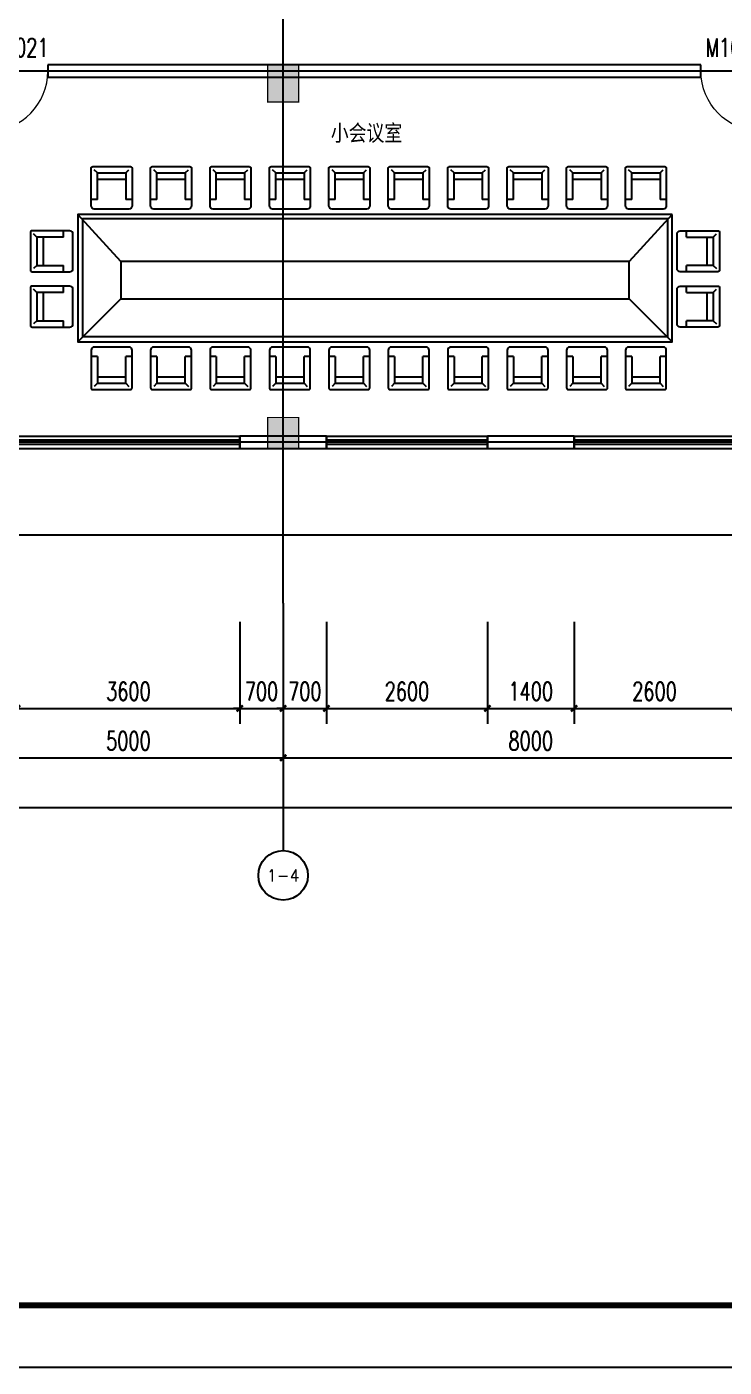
# Model space of a CAD drawing. Extents: x -6243262 to 3079315, y -2914302 to 172723.
# Drawn here: x -2484791 to -2473525, y -733350 to -711687 of the extents above; entities that cross this region are included whole.
import ezdxf
from ezdxf.enums import TextEntityAlignment as Align

# ---------------------------------------------------------------- set-up
doc = ezdxf.new("R2010")
doc.units = 0
doc.header["$LTSCALE"] = 1000
for name, color, linetype in [('0-柱网', 2, 'Continuous'), ('AXIS', 3, 'Continuous'), ('AXIS_TEXT', 7, 'Continuous'), ('DOTE', 24, 'Continuous'), ('fur', 253, 'Continuous'), ('PUB_DIM', 3, 'Continuous'), ('PUB_TEXT', 7, 'Continuous'), ('PUB_TITLE', 4, 'Continuous'), ('WALL', 9, 'Continuous'), ('WINDOW', 4, 'Continuous'), ('WINDOW_TEXT', 7, 'Continuous')]:
    doc.layers.add(name, color=color, linetype=linetype)
doc.styles.add('-宋体', font='', dxfattribs={"width": 0.8})
doc.styles.add('_TCH_AXIS', font='COMPLEX', dxfattribs={"bigfont": 'GBCBIG'})
doc.styles.add('_TCH_DIM_T3', font='SIMPLEX', dxfattribs={"width": 0.705882, "bigfont": 'GBCBIG'})
doc.styles.add('_TCH_WINDOW', font='SIMPLEX', dxfattribs={"height": 3.5, "bigfont": 'GBCBIG'})
doc.styles.add('COMPLEX', font='COMPLEX')
doc.styles.get('-宋体').set_extended_font_data('SimSun')
doc.dimstyles.new('_TCH_ARCH&&100', dxfattribs={"dimtxt": 297.5, "dimasz": 100, "dimexe": 250, "dimexo": 300, "dimgap": 126.25, "dimtad": 1, "dimdec": 0, "dimzin": 0, "dimdsep": 46, "dimtxsty": '_TCH_DIM_T3', "dimblk": 'ARCHTICK', "dimcen": 0.09, "dimclrt": 7, "dimazin": 2, "dimtfac": 1, "dimtdec": 0, "dimtix": 1, "dimtmove": 2, "dimatfit": 3, "dimfxl": 0, "dimtolj": 1, "dimtzin": 0, "dimarcsym": 0})

# ---------------------------------------------------------------- blocks, each defined once
blk = doc.blocks.new('1#柱网')
at = {"layer": '0-柱网'}
for points in [[(501855, 85967), (501855, 85367), (502355, 85367), (502355, 85967)], [(501855, 80267), (501855, 79767), (502355, 79767), (502355, 80267)]]:
    blk.add_hatch(color=0, dxfattribs=at).paths.add_polyline_path(points)
at = {"layer": '0-柱网', "color": 0, "const_width": 20}
for points in [[(501855, 85967), (501855, 85367), (502355, 85367), (502355, 85967), (501855, 85967)], [(501855, 80267), (501855, 79767), (502355, 79767), (502355, 80267), (501855, 80267)]]:
    blk.add_lwpolyline(points, dxfattribs=at)
blk = doc.blocks.new('_AXISO')
at = {"color": 0}
blk.add_circle((0, 0), 0.5, dxfattribs=at)
at = {"layer": 'AXIS_TEXT', "color": 0, "style": 'COMPLEX', "width": 1.041667}
blk.add_attdef('A', text='', height=0.56, dxfattribs=at).set_placement((-0.25, -0.28), (0.25, -0.28), align=Align.FIT)
blk = doc.blocks.new('_ArchTick')
at = {"color": 0, "linetype": 'ByBlock', "const_width": 0.4}
blk.add_lwpolyline([(-0.5, -0.5), (0.5, 0.5)], dxfattribs=at)
blk = doc.blocks.new('*D1069')
at = {"layer": 'Defpoints', "color": 0, "transparency": 16777216}
for p in [(-2475950, -721002), (-2473350, -721002), (-2473350, -722702)]:
    blk.add_point(p, dxfattribs=at)
at = {"layer": 'PUB_DIM', "color": 0, "lineweight": -2, "transparency": 16777216}
for p, q in [((-2475950, -721302), (-2475950, -722952)), ((-2473350, -721302), (-2473350, -722952)), ((-2475950, -722702), (-2473350, -722702))]:
    blk.add_line(p, q, dxfattribs=at)
at = {"layer": 'PUB_DIM', "color": 0, "lineweight": -2, "transparency": 16777216, "xscale": 100, "yscale": 100, "zscale": 100, "rotation": 180}
blk.add_blockref('_ArchTick', (-2475950, -722702), dxfattribs=at)
at = {"layer": 'PUB_DIM', "color": 0, "lineweight": -2, "transparency": 16777216, "xscale": 100, "yscale": 100, "zscale": 100}
blk.add_blockref('_ArchTick', (-2473350, -722702), dxfattribs=at)
at = {"layer": 'PUB_DIM', "color": 7, "transparency": 16777216, "insert": (-2474650, -722427), "char_height": 297.5, "attachment_point": 5, "style": '_TCH_DIM_T3'}
blk.add_mtext('\\A1;2600', dxfattribs=at)
blk = doc.blocks.new('*D1070')
at = {"layer": 'Defpoints', "color": 0, "transparency": 16777216}
for p in [(-2477350, -721002), (-2475950, -721002), (-2475950, -722702)]:
    blk.add_point(p, dxfattribs=at)
at = {"layer": 'PUB_DIM', "color": 0, "lineweight": -2, "transparency": 16777216}
for p, q in [((-2477350, -721302), (-2477350, -722952)), ((-2475950, -721302), (-2475950, -722952)), ((-2477350, -722702), (-2475950, -722702))]:
    blk.add_line(p, q, dxfattribs=at)
at = {"layer": 'PUB_DIM', "color": 0, "lineweight": -2, "transparency": 16777216, "xscale": 100, "yscale": 100, "zscale": 100, "rotation": 180}
blk.add_blockref('_ArchTick', (-2477350, -722702), dxfattribs=at)
at = {"layer": 'PUB_DIM', "color": 0, "lineweight": -2, "transparency": 16777216, "xscale": 100, "yscale": 100, "zscale": 100}
blk.add_blockref('_ArchTick', (-2475950, -722702), dxfattribs=at)
at = {"layer": 'PUB_DIM', "color": 7, "transparency": 16777216, "insert": (-2476650, -722427), "char_height": 297.5, "attachment_point": 5, "style": '_TCH_DIM_T3'}
blk.add_mtext('\\A1;1400', dxfattribs=at)
blk = doc.blocks.new('*D1071')
at = {"layer": 'Defpoints', "color": 0, "transparency": 16777216}
for p in [(-2479950, -721002), (-2477350, -721002), (-2477350, -722702)]:
    blk.add_point(p, dxfattribs=at)
at = {"layer": 'PUB_DIM', "color": 0, "lineweight": -2, "transparency": 16777216}
for p, q in [((-2479950, -721302), (-2479950, -722952)), ((-2477350, -721302), (-2477350, -722952)), ((-2479950, -722702), (-2477350, -722702))]:
    blk.add_line(p, q, dxfattribs=at)
at = {"layer": 'PUB_DIM', "color": 0, "lineweight": -2, "transparency": 16777216, "xscale": 100, "yscale": 100, "zscale": 100, "rotation": 180}
blk.add_blockref('_ArchTick', (-2479950, -722702), dxfattribs=at)
at = {"layer": 'PUB_DIM', "color": 0, "lineweight": -2, "transparency": 16777216, "xscale": 100, "yscale": 100, "zscale": 100}
blk.add_blockref('_ArchTick', (-2477350, -722702), dxfattribs=at)
at = {"layer": 'PUB_DIM', "color": 7, "transparency": 16777216, "insert": (-2478650, -722427), "char_height": 297.5, "attachment_point": 5, "style": '_TCH_DIM_T3'}
blk.add_mtext('\\A1;2600', dxfattribs=at)
blk = doc.blocks.new('*D1072')
at = {"layer": 'Defpoints', "color": 0, "transparency": 16777216}
for p in [(-2480650, -721002), (-2479950, -721002), (-2479950, -722702)]:
    blk.add_point(p, dxfattribs=at)
at = {"layer": 'PUB_DIM', "color": 0, "lineweight": -2, "transparency": 16777216}
for p, q in [((-2480650, -721302), (-2480650, -722952)), ((-2479950, -721302), (-2479950, -722952)), ((-2480650, -722702), (-2480750, -722702)), ((-2480650, -722702), (-2479950, -722702)), ((-2479950, -722702), (-2479850, -722702))]:
    blk.add_line(p, q, dxfattribs=at)
at = {"layer": 'PUB_DIM', "color": 0, "lineweight": -2, "transparency": 16777216, "xscale": 100, "yscale": 100, "zscale": 100}
blk.add_blockref('_ArchTick', (-2480650, -722702), dxfattribs=at)
at = {"layer": 'PUB_DIM', "color": 0, "lineweight": -2, "transparency": 16777216, "xscale": 100, "yscale": 100, "zscale": 100, "rotation": 180}
blk.add_blockref('_ArchTick', (-2479950, -722702), dxfattribs=at)
at = {"layer": 'PUB_DIM', "color": 7, "transparency": 16777216, "insert": (-2480300, -722427), "char_height": 297.5, "attachment_point": 5, "style": '_TCH_DIM_T3'}
blk.add_mtext('\\A1;700', dxfattribs=at)
blk = doc.blocks.new('*D1073')
at = {"layer": 'Defpoints', "color": 0, "transparency": 16777216}
for p in [(-2481350, -721002), (-2480650, -721002), (-2480650, -722702)]:
    blk.add_point(p, dxfattribs=at)
at = {"layer": 'PUB_DIM', "color": 0, "lineweight": -2, "transparency": 16777216}
for p, q in [((-2481350, -721302), (-2481350, -722952)), ((-2480650, -721302), (-2480650, -722952)), ((-2481350, -722702), (-2481450, -722702)), ((-2481350, -722702), (-2480650, -722702)), ((-2480650, -722702), (-2480550, -722702))]:
    blk.add_line(p, q, dxfattribs=at)
at = {"layer": 'PUB_DIM', "color": 0, "lineweight": -2, "transparency": 16777216, "xscale": 100, "yscale": 100, "zscale": 100}
blk.add_blockref('_ArchTick', (-2481350, -722702), dxfattribs=at)
at = {"layer": 'PUB_DIM', "color": 0, "lineweight": -2, "transparency": 16777216, "xscale": 100, "yscale": 100, "zscale": 100, "rotation": 180}
blk.add_blockref('_ArchTick', (-2480650, -722702), dxfattribs=at)
at = {"layer": 'PUB_DIM', "color": 7, "transparency": 16777216, "insert": (-2481000, -722427), "char_height": 297.5, "attachment_point": 5, "style": '_TCH_DIM_T3'}
blk.add_mtext('\\A1;700', dxfattribs=at)
blk = doc.blocks.new('*D1074')
at = {"layer": 'Defpoints', "color": 0, "transparency": 16777216}
for p in [(-2484950, -721002), (-2481350, -721002), (-2481350, -722702)]:
    blk.add_point(p, dxfattribs=at)
at = {"layer": 'PUB_DIM', "color": 0, "lineweight": -2, "transparency": 16777216}
for p, q in [((-2484950, -721302), (-2484950, -722952)), ((-2481350, -721302), (-2481350, -722952)), ((-2484950, -722702), (-2481350, -722702))]:
    blk.add_line(p, q, dxfattribs=at)
at = {"layer": 'PUB_DIM', "color": 0, "lineweight": -2, "transparency": 16777216, "xscale": 100, "yscale": 100, "zscale": 100, "rotation": 180}
blk.add_blockref('_ArchTick', (-2484950, -722702), dxfattribs=at)
at = {"layer": 'PUB_DIM', "color": 0, "lineweight": -2, "transparency": 16777216, "xscale": 100, "yscale": 100, "zscale": 100}
blk.add_blockref('_ArchTick', (-2481350, -722702), dxfattribs=at)
at = {"layer": 'PUB_DIM', "color": 7, "transparency": 16777216, "insert": (-2483150, -722427), "char_height": 297.5, "attachment_point": 5, "style": '_TCH_DIM_T3'}
blk.add_mtext('\\A1;3600', dxfattribs=at)
blk = doc.blocks.new('*D1377')
at = {"layer": 'AXIS', "color": 0, "lineweight": -2, "transparency": 16777216}
for p, q in [((-2480650, -721302), (-2480650, -723752)), ((-2472650, -721302), (-2472650, -723752)), ((-2480650, -723502), (-2472650, -723502))]:
    blk.add_line(p, q, dxfattribs=at)
at = {"layer": 'Defpoints', "color": 0, "transparency": 16777216}
for p in [(-2480650, -721002), (-2472650, -721002), (-2472650, -723502)]:
    blk.add_point(p, dxfattribs=at)
at = {"layer": 'AXIS', "color": 0, "lineweight": -2, "transparency": 16777216, "xscale": 100, "yscale": 100, "zscale": 100, "rotation": 180}
blk.add_blockref('_ArchTick', (-2480650, -723502), dxfattribs=at)
at = {"layer": 'AXIS', "color": 0, "lineweight": -2, "transparency": 16777216, "xscale": 100, "yscale": 100, "zscale": 100}
blk.add_blockref('_ArchTick', (-2472650, -723502), dxfattribs=at)
at = {"layer": 'AXIS', "color": 7, "transparency": 16777216, "insert": (-2476650, -723227), "char_height": 297.5, "attachment_point": 5, "style": '_TCH_DIM_T3'}
blk.add_mtext('\\A1;8000', dxfattribs=at)
blk = doc.blocks.new('*D1378')
at = {"layer": 'AXIS', "color": 0, "lineweight": -2, "transparency": 16777216}
for p, q in [((-2485650, -721302), (-2485650, -723752)), ((-2480650, -721302), (-2480650, -723752)), ((-2485650, -723502), (-2480650, -723502))]:
    blk.add_line(p, q, dxfattribs=at)
at = {"layer": 'Defpoints', "color": 0, "transparency": 16777216}
for p in [(-2485650, -721002), (-2480650, -721002), (-2480650, -723502)]:
    blk.add_point(p, dxfattribs=at)
at = {"layer": 'AXIS', "color": 0, "lineweight": -2, "transparency": 16777216, "xscale": 100, "yscale": 100, "zscale": 100, "rotation": 180}
blk.add_blockref('_ArchTick', (-2485650, -723502), dxfattribs=at)
at = {"layer": 'AXIS', "color": 0, "lineweight": -2, "transparency": 16777216, "xscale": 100, "yscale": 100, "zscale": 100}
blk.add_blockref('_ArchTick', (-2480650, -723502), dxfattribs=at)
at = {"layer": 'AXIS', "color": 7, "transparency": 16777216, "insert": (-2483150, -723227), "char_height": 297.5, "attachment_point": 5, "style": '_TCH_DIM_T3'}
blk.add_mtext('\\A1;5000', dxfattribs=at)
blk = doc.blocks.new('*D1380')
at = {"layer": 'AXIS', "color": 0, "lineweight": -2, "transparency": 16777216}
for p, q in [((-2488650, -721302), (-2488650, -724552)), ((-2448650, -721302), (-2448650, -724552)), ((-2488650, -724302), (-2448650, -724302))]:
    blk.add_line(p, q, dxfattribs=at)
at = {"layer": 'Defpoints', "color": 0, "transparency": 16777216}
for p in [(-2488650, -721002), (-2448650, -721002), (-2448650, -724302)]:
    blk.add_point(p, dxfattribs=at)
at = {"layer": 'AXIS', "color": 0, "lineweight": -2, "transparency": 16777216, "xscale": 100, "yscale": 100, "zscale": 100, "rotation": 180}
blk.add_blockref('_ArchTick', (-2488650, -724302), dxfattribs=at)
at = {"layer": 'AXIS', "color": 0, "lineweight": -2, "transparency": 16777216, "xscale": 100, "yscale": 100, "zscale": 100}
blk.add_blockref('_ArchTick', (-2448650, -724302), dxfattribs=at)
at = {"layer": 'AXIS', "color": 7, "transparency": 16777216, "insert": (-2468650, -724027), "char_height": 297.5, "attachment_point": 5, "style": '_TCH_DIM_T3'}
blk.add_mtext('\\A1;40000', dxfattribs=at)
blk = doc.blocks.new('$WINLIB2D$00000001')
at = {"color": 0}
for points in [[(-0.5, 0.5), (-0.5, -0.5)], [(-0.5, 0.5), (0.5, 0.5)], [(0.5, -0.5), (0.5, 0.5)], [(0.5, 0.1667), (-0.5, 0.1667)], [(0.5, -0.1667), (-0.5, -0.1667)], [(-0.5, -0.5), (0.5, -0.5)]]:
    blk.add_lwpolyline(points, dxfattribs=at)
blk = doc.blocks.new('$DorLib2D$00000001')
at = {"color": 0}
for p, q in [((0.45, 0.975), (0.5, 0.975)), ((0.45, 0), (0.45, 0.975)), ((0.5, 0), (0.5, 0.975)), ((0.5, 0), (0.45, 0))]:
    blk.add_line(p, q, dxfattribs=at)
at = {"color": 0, "lineweight": 13}
blk.add_arc((0.475, 0), 0.975, 91.4693, 180, dxfattribs=at)

msp = doc.modelspace()

# ---------------------------------------------------------------- linework, layer by layer
at = {"layer": 'AXIS'}
msp.add_line((-2480650.4, -721001.6), (-2480650.4, -725001.6), dxfattribs=at)
at = {"layer": 'DOTE'}
for p, q in [((-2480650.4, -721001.6), (-2480650.4, -700301.6)), ((-2447550.4, -712401.6), (-2489750.4, -712401.6)), ((-2447550.4, -718401.6), (-2489750.4, -718401.6)), ((-2447550.4, -719901.6), (-2489750.4, -719901.6))]:
    msp.add_line(p, q, dxfattribs=at)
at = {"layer": 'fur'}
for p, q in [((-2483649.7, -714048.5), (-2483700.5, -713997.7)), ((-2483192.5, -714048.5), (-2483141.7, -713997.7)), ((-2482689.7, -714048.5), (-2482740.5, -713997.7)), ((-2482232.5, -714048.5), (-2482181.7, -713997.7)), ((-2481729.7, -714048.5), (-2481780.5, -713997.7)), ((-2481272.5, -714048.5), (-2481221.7, -713997.7)), ((-2480769.7, -714048.5), (-2480820.5, -713997.7)), ((-2480312.5, -714048.5), (-2480261.7, -713997.7)), ((-2479809.7, -714048.5), (-2479860.5, -713997.7)), ((-2479352.5, -714048.5), (-2479301.7, -713997.7)), ((-2478849.7, -714048.5), (-2478900.5, -713997.7)), ((-2478392.5, -714048.5), (-2478341.7, -713997.7)), ((-2477889.7, -714048.5), (-2477940.5, -713997.7)), ((-2477432.5, -714048.5), (-2477381.7, -713997.7)), ((-2476929.7, -714048.5), (-2476980.5, -713997.7)), ((-2476472.5, -714048.5), (-2476421.7, -713997.7)), ((-2475969.7, -714048.5), (-2476020.5, -713997.7)), ((-2475512.5, -714048.5), (-2475461.7, -713997.7)), ((-2475018.7, -714048.5), (-2475069.5, -713997.7)), ((-2474561.5, -714048.5), (-2474510.7, -713997.7)), ((-2483649.7, -714480.3), (-2483649.7, -714048.5)), ((-2483649.7, -714048.5), (-2483192.5, -714048.5)), ((-2483649.7, -714150.1), (-2483192.5, -714150.1)), ((-2483192.5, -714048.5), (-2483192.5, -714480.3)), ((-2482689.7, -714480.3), (-2482689.7, -714048.5)), ((-2482689.7, -714048.5), (-2482232.5, -714048.5)), ((-2482689.7, -714150.1), (-2482232.5, -714150.1)), ((-2482232.5, -714048.5), (-2482232.5, -714480.3)), ((-2481729.7, -714480.3), (-2481729.7, -714048.5)), ((-2481729.7, -714048.5), (-2481272.5, -714048.5)), ((-2481729.7, -714150.1), (-2481272.5, -714150.1)), ((-2481272.5, -714048.5), (-2481272.5, -714480.3)), ((-2480769.7, -714480.3), (-2480769.7, -714048.5)), ((-2480769.7, -714048.5), (-2480312.5, -714048.5)), ((-2480769.7, -714150.1), (-2480312.5, -714150.1)), ((-2480312.5, -714048.5), (-2480312.5, -714480.3)), ((-2479809.7, -714480.3), (-2479809.7, -714048.5)), ((-2479809.7, -714048.5), (-2479352.5, -714048.5)), ((-2479809.7, -714150.1), (-2479352.5, -714150.1)), ((-2479352.5, -714048.5), (-2479352.5, -714480.3)), ((-2478849.7, -714480.3), (-2478849.7, -714048.5)), ((-2478849.7, -714048.5), (-2478392.5, -714048.5)), ((-2478849.7, -714150.1), (-2478392.5, -714150.1)), ((-2478392.5, -714048.5), (-2478392.5, -714480.3)), ((-2477889.7, -714480.3), (-2477889.7, -714048.5)), ((-2477889.7, -714048.5), (-2477432.5, -714048.5)), ((-2477889.7, -714150.1), (-2477432.5, -714150.1)), ((-2477432.5, -714048.5), (-2477432.5, -714480.3)), ((-2476929.7, -714480.3), (-2476929.7, -714048.5)), ((-2476929.7, -714048.5), (-2476472.5, -714048.5)), ((-2476929.7, -714150.1), (-2476472.5, -714150.1)), ((-2476472.5, -714048.5), (-2476472.5, -714480.3)), ((-2475969.7, -714480.3), (-2475969.7, -714048.5)), ((-2475969.7, -714048.5), (-2475512.5, -714048.5)), ((-2475969.7, -714150.1), (-2475512.5, -714150.1)), ((-2475512.5, -714048.5), (-2475512.5, -714480.3)), ((-2475018.7, -714480.3), (-2475018.7, -714048.5)), ((-2475018.7, -714048.5), (-2474561.5, -714048.5)), ((-2475018.7, -714150.1), (-2474561.5, -714150.1)), ((-2474561.5, -714048.5), (-2474561.5, -714480.3)), ((-2483649.7, -714480.3), (-2483751.3, -714480.3)), ((-2483090.9, -714480.3), (-2483192.5, -714480.3)), ((-2482689.7, -714480.3), (-2482791.3, -714480.3)), ((-2482130.9, -714480.3), (-2482232.5, -714480.3)), ((-2481729.7, -714480.3), (-2481831.3, -714480.3)), ((-2481170.9, -714480.3), (-2481272.5, -714480.3)), ((-2480769.7, -714480.3), (-2480871.3, -714480.3)), ((-2480210.9, -714480.3), (-2480312.5, -714480.3)), ((-2479809.7, -714480.3), (-2479911.3, -714480.3)), ((-2479250.9, -714480.3), (-2479352.5, -714480.3)), ((-2478849.7, -714480.3), (-2478951.3, -714480.3)), ((-2478290.9, -714480.3), (-2478392.5, -714480.3)), ((-2477889.7, -714480.3), (-2477991.3, -714480.3)), ((-2477330.9, -714480.3), (-2477432.5, -714480.3)), ((-2476929.7, -714480.3), (-2477031.3, -714480.3)), ((-2476370.9, -714480.3), (-2476472.5, -714480.3)), ((-2475969.7, -714480.3), (-2476071.3, -714480.3)), ((-2475410.9, -714480.3), (-2475512.5, -714480.3)), ((-2475018.7, -714480.3), (-2475120.3, -714480.3)), ((-2474459.9, -714480.3), (-2474561.5, -714480.3)), ((-2483272.1, -715478.1), (-2483965.1, -714719.2)), ((-2474438, -714791.2), (-2483893.1, -714791.2)), ((-2483893.1, -714791.2), (-2483893.1, -716704.5)), ((-2474366, -714718.5), (-2475059, -715477.4)), ((-2474438, -716703.7), (-2474438, -714790.5)), ((-2484629.9, -715086), (-2484680.7, -715035.2)), ((-2484198.1, -715086), (-2484629.9, -715086)), ((-2484629.9, -715086), (-2484629.9, -715543.2)), ((-2484528.3, -715086), (-2484528.3, -715543.2)), ((-2484198.1, -715086), (-2484198.1, -714984.4)), ((-2474133.7, -715086), (-2474133.7, -714984.4)), ((-2474133.7, -715086), (-2473701.9, -715086)), ((-2473803.5, -715086), (-2473803.5, -715543.2)), ((-2473701.9, -715086), (-2473651.1, -715035.2)), ((-2473701.9, -715086), (-2473701.9, -715543.2)), ((-2484629.9, -715543.2), (-2484680.7, -715594)), ((-2484629.9, -715543.2), (-2484198.1, -715543.2)), ((-2484198.1, -715644.8), (-2484198.1, -715543.2)), ((-2475059, -715478.1), (-2483272.1, -715478.1)), ((-2483272.1, -715478.1), (-2483272.1, -716083.5)), ((-2475059, -716083.5), (-2475059, -715477.4)), ((-2474133.7, -715644.8), (-2474133.7, -715543.2)), ((-2473701.9, -715543.2), (-2474133.7, -715543.2)), ((-2473701.9, -715543.2), (-2473651.1, -715594)), ((-2484629.9, -715979.9), (-2484680.7, -715929.1)), ((-2484198.1, -715979.9), (-2484629.9, -715979.9)), ((-2484629.9, -715979.9), (-2484629.9, -716437.1)), ((-2484528.3, -715979.9), (-2484528.3, -716437.1)), ((-2484198.1, -715979.9), (-2484198.1, -715878.3)), ((-2474133.7, -715979.9), (-2474133.7, -715878.3)), ((-2474133.7, -715979.9), (-2473701.9, -715979.9)), ((-2473803.5, -715979.9), (-2473803.5, -716437.1)), ((-2473701.9, -715979.9), (-2473651.1, -715929.1)), ((-2473701.9, -715979.9), (-2473701.9, -716437.1)), ((-2483272.1, -716083.5), (-2483965.1, -716776.5)), ((-2483272.1, -716083.5), (-2475059, -716083.5)), ((-2475059, -716082.7), (-2474366, -716775.7)), ((-2484629.9, -716437.1), (-2484680.7, -716487.9)), ((-2484629.9, -716437.1), (-2484198.1, -716437.1)), ((-2484198.1, -716538.7), (-2484198.1, -716437.1)), ((-2474133.7, -716538.7), (-2474133.7, -716437.1)), ((-2473701.9, -716437.1), (-2474133.7, -716437.1)), ((-2473701.9, -716437.1), (-2473651.1, -716487.9)), ((-2474438, -716697.6), (-2483893.1, -716697.6)), ((-2483649.7, -717015.4), (-2483751.3, -717015.4)), ((-2483649.7, -717015.4), (-2483649.7, -717447.2)), ((-2483192.5, -717447.2), (-2483192.5, -717015.4)), ((-2483090.9, -717015.4), (-2483192.5, -717015.4)), ((-2482689.7, -717015.4), (-2482791.3, -717015.4)), ((-2482689.7, -717015.4), (-2482689.7, -717447.2)), ((-2482232.5, -717447.2), (-2482232.5, -717015.4)), ((-2482130.9, -717015.4), (-2482232.5, -717015.4)), ((-2481729.7, -717015.4), (-2481831.3, -717015.4)), ((-2481729.7, -717015.4), (-2481729.7, -717447.2)), ((-2481272.5, -717447.2), (-2481272.5, -717015.4)), ((-2481170.9, -717015.4), (-2481272.5, -717015.4)), ((-2480769.7, -717015.4), (-2480871.3, -717015.4)), ((-2480769.7, -717015.4), (-2480769.7, -717447.2)), ((-2480312.5, -717447.2), (-2480312.5, -717015.4)), ((-2480210.9, -717015.4), (-2480312.5, -717015.4)), ((-2479809.7, -717015.4), (-2479911.3, -717015.4)), ((-2479809.7, -717015.4), (-2479809.7, -717447.2)), ((-2479352.5, -717447.2), (-2479352.5, -717015.4)), ((-2479250.9, -717015.4), (-2479352.5, -717015.4)), ((-2478849.7, -717015.4), (-2478951.3, -717015.4)), ((-2478849.7, -717015.4), (-2478849.7, -717447.2)), ((-2478392.5, -717447.2), (-2478392.5, -717015.4)), ((-2478290.9, -717015.4), (-2478392.5, -717015.4)), ((-2477889.7, -717015.4), (-2477991.3, -717015.4)), ((-2477889.7, -717015.4), (-2477889.7, -717447.2)), ((-2477432.5, -717447.2), (-2477432.5, -717015.4)), ((-2477330.9, -717015.4), (-2477432.5, -717015.4)), ((-2476929.7, -717015.4), (-2477031.3, -717015.4)), ((-2476929.7, -717015.4), (-2476929.7, -717447.2)), ((-2476472.5, -717447.2), (-2476472.5, -717015.4)), ((-2476370.9, -717015.4), (-2476472.5, -717015.4)), ((-2475969.7, -717015.4), (-2476071.3, -717015.4)), ((-2475969.7, -717015.4), (-2475969.7, -717447.2)), ((-2475512.5, -717447.2), (-2475512.5, -717015.4)), ((-2475410.9, -717015.4), (-2475512.5, -717015.4)), ((-2475018.7, -717015.4), (-2475120.3, -717015.4)), ((-2475018.7, -717015.4), (-2475018.7, -717447.2)), ((-2474561.5, -717447.2), (-2474561.5, -717015.4)), ((-2474459.9, -717015.4), (-2474561.5, -717015.4)), ((-2483649.7, -717447.2), (-2483700.5, -717498)), ((-2483649.7, -717345.6), (-2483192.5, -717345.6)), ((-2483649.7, -717447.2), (-2483192.5, -717447.2)), ((-2483192.5, -717447.2), (-2483141.7, -717498)), ((-2482689.7, -717447.2), (-2482740.5, -717498)), ((-2482689.7, -717345.6), (-2482232.5, -717345.6)), ((-2482689.7, -717447.2), (-2482232.5, -717447.2)), ((-2482232.5, -717447.2), (-2482181.7, -717498)), ((-2481729.7, -717447.2), (-2481780.5, -717498)), ((-2481729.7, -717345.6), (-2481272.5, -717345.6)), ((-2481729.7, -717447.2), (-2481272.5, -717447.2)), ((-2481272.5, -717447.2), (-2481221.7, -717498)), ((-2480769.7, -717447.2), (-2480820.5, -717498)), ((-2480769.7, -717345.6), (-2480312.5, -717345.6)), ((-2480769.7, -717447.2), (-2480312.5, -717447.2)), ((-2480312.5, -717447.2), (-2480261.7, -717498)), ((-2479809.7, -717447.2), (-2479860.5, -717498)), ((-2479809.7, -717345.6), (-2479352.5, -717345.6)), ((-2479809.7, -717447.2), (-2479352.5, -717447.2)), ((-2479352.5, -717447.2), (-2479301.7, -717498)), ((-2478849.7, -717447.2), (-2478900.5, -717498)), ((-2478849.7, -717345.6), (-2478392.5, -717345.6)), ((-2478849.7, -717447.2), (-2478392.5, -717447.2)), ((-2478392.5, -717447.2), (-2478341.7, -717498)), ((-2477889.7, -717447.2), (-2477940.5, -717498)), ((-2477889.7, -717345.6), (-2477432.5, -717345.6)), ((-2477889.7, -717447.2), (-2477432.5, -717447.2)), ((-2477432.5, -717447.2), (-2477381.7, -717498)), ((-2476929.7, -717447.2), (-2476980.5, -717498)), ((-2476929.7, -717345.6), (-2476472.5, -717345.6)), ((-2476929.7, -717447.2), (-2476472.5, -717447.2)), ((-2476472.5, -717447.2), (-2476421.7, -717498)), ((-2475969.7, -717447.2), (-2476020.5, -717498)), ((-2475969.7, -717345.6), (-2475512.5, -717345.6)), ((-2475969.7, -717447.2), (-2475512.5, -717447.2)), ((-2475512.5, -717447.2), (-2475461.7, -717498)), ((-2475018.7, -717447.2), (-2475069.5, -717498)), ((-2475018.7, -717345.6), (-2474561.5, -717345.6)), ((-2475018.7, -717447.2), (-2474561.5, -717447.2)), ((-2474561.5, -717447.2), (-2474510.7, -717498))]:
    msp.add_line(p, q, dxfattribs=at)
for points in [[(-2483751.3, -714581.9), (-2483751.3, -713972.3, -0.4142136), (-2483725.9, -713946.9), (-2483116.3, -713946.9, -0.4142136), (-2483090.9, -713972.3), (-2483090.9, -714581.9, -0.4142136), (-2483141.7, -714632.7), (-2483700.5, -714632.7, -0.4142136)], [(-2482791.3, -714581.9), (-2482791.3, -713972.3, -0.4142136), (-2482765.9, -713946.9), (-2482156.3, -713946.9, -0.4142136), (-2482130.9, -713972.3), (-2482130.9, -714581.9, -0.4142136), (-2482181.7, -714632.7), (-2482740.5, -714632.7, -0.4142136)], [(-2481831.3, -714581.9), (-2481831.3, -713972.3, -0.4142136), (-2481805.9, -713946.9), (-2481196.3, -713946.9, -0.4142136), (-2481170.9, -713972.3), (-2481170.9, -714581.9, -0.4142136), (-2481221.7, -714632.7), (-2481780.5, -714632.7, -0.4142136)], [(-2480871.3, -714581.9), (-2480871.3, -713972.3, -0.4142136), (-2480845.9, -713946.9), (-2480236.3, -713946.9, -0.4142136), (-2480210.9, -713972.3), (-2480210.9, -714581.9, -0.4142136), (-2480261.7, -714632.7), (-2480820.5, -714632.7, -0.4142136)], [(-2479911.3, -714581.9), (-2479911.3, -713972.3, -0.4142136), (-2479885.9, -713946.9), (-2479276.3, -713946.9, -0.4142136), (-2479250.9, -713972.3), (-2479250.9, -714581.9, -0.4142136), (-2479301.7, -714632.7), (-2479860.5, -714632.7, -0.4142136)], [(-2478951.3, -714581.9), (-2478951.3, -713972.3, -0.4142136), (-2478925.9, -713946.9), (-2478316.3, -713946.9, -0.4142136), (-2478290.9, -713972.3), (-2478290.9, -714581.9, -0.4142136), (-2478341.7, -714632.7), (-2478900.5, -714632.7, -0.4142136)], [(-2477991.3, -714581.9), (-2477991.3, -713972.3, -0.4142136), (-2477965.9, -713946.9), (-2477356.3, -713946.9, -0.4142136), (-2477330.9, -713972.3), (-2477330.9, -714581.9, -0.4142136), (-2477381.7, -714632.7), (-2477940.5, -714632.7, -0.4142136)], [(-2477031.3, -714581.9), (-2477031.3, -713972.3, -0.4142136), (-2477005.9, -713946.9), (-2476396.3, -713946.9, -0.4142136), (-2476370.9, -713972.3), (-2476370.9, -714581.9, -0.4142136), (-2476421.7, -714632.7), (-2476980.5, -714632.7, -0.4142136)], [(-2476071.3, -714581.9), (-2476071.3, -713972.3, -0.4142136), (-2476045.9, -713946.9), (-2475436.3, -713946.9, -0.4142136), (-2475410.9, -713972.3), (-2475410.9, -714581.9, -0.4142136), (-2475461.7, -714632.7), (-2476020.5, -714632.7, -0.4142136)], [(-2475120.3, -714581.9), (-2475120.3, -713972.3, -0.4142136), (-2475094.9, -713946.9), (-2474485.3, -713946.9, -0.4142136), (-2474459.9, -713972.3), (-2474459.9, -714581.9, -0.4142136), (-2474510.7, -714632.7), (-2475069.5, -714632.7, -0.4142136)], [(-2484045.7, -715035.2, 0.4142136), (-2484096.5, -714984.4), (-2484706.1, -714984.4, 0.4142136), (-2484731.5, -715009.8), (-2484731.5, -715619.4, 0.4142136), (-2484706.1, -715644.8), (-2484096.5, -715644.8, 0.4142136), (-2484045.7, -715594)], [(-2474286.1, -715035.2, -0.4142136), (-2474235.3, -714984.4), (-2473625.7, -714984.4, -0.4142136), (-2473600.3, -715009.8), (-2473600.3, -715619.4, -0.4142136), (-2473625.7, -715644.8), (-2474235.3, -715644.8, -0.4142136), (-2474286.1, -715594)], [(-2484045.7, -715929.1, 0.4142136), (-2484096.5, -715878.3), (-2484706.1, -715878.3, 0.4142136), (-2484731.5, -715903.7), (-2484731.5, -716513.3, 0.4142136), (-2484706.1, -716538.7), (-2484096.5, -716538.7, 0.4142136), (-2484045.7, -716487.9)], [(-2474286.1, -715929.1, -0.4142136), (-2474235.3, -715878.3), (-2473625.7, -715878.3, -0.4142136), (-2473600.3, -715903.7), (-2473600.3, -716513.3, -0.4142136), (-2473625.7, -716538.7), (-2474235.3, -716538.7, -0.4142136), (-2474286.1, -716487.9)], [(-2483751.3, -716913.8), (-2483751.3, -717523.4, 0.4142136), (-2483725.9, -717548.8), (-2483116.3, -717548.8, 0.4142136), (-2483090.9, -717523.4), (-2483090.9, -716913.8, 0.4142136), (-2483141.7, -716863), (-2483700.5, -716863, 0.4142136)], [(-2482791.3, -716913.8), (-2482791.3, -717523.4, 0.4142136), (-2482765.9, -717548.8), (-2482156.3, -717548.8, 0.4142136), (-2482130.9, -717523.4), (-2482130.9, -716913.8, 0.4142136), (-2482181.7, -716863), (-2482740.5, -716863, 0.4142136)], [(-2481831.3, -716913.8), (-2481831.3, -717523.4, 0.4142136), (-2481805.9, -717548.8), (-2481196.3, -717548.8, 0.4142136), (-2481170.9, -717523.4), (-2481170.9, -716913.8, 0.4142136), (-2481221.7, -716863), (-2481780.5, -716863, 0.4142136)], [(-2480871.3, -716913.8), (-2480871.3, -717523.4, 0.4142136), (-2480845.9, -717548.8), (-2480236.3, -717548.8, 0.4142136), (-2480210.9, -717523.4), (-2480210.9, -716913.8, 0.4142136), (-2480261.7, -716863), (-2480820.5, -716863, 0.4142136)], [(-2479911.3, -716913.8), (-2479911.3, -717523.4, 0.4142136), (-2479885.9, -717548.8), (-2479276.3, -717548.8, 0.4142136), (-2479250.9, -717523.4), (-2479250.9, -716913.8, 0.4142136), (-2479301.7, -716863), (-2479860.5, -716863, 0.4142136)], [(-2478951.3, -716913.8), (-2478951.3, -717523.4, 0.4142136), (-2478925.9, -717548.8), (-2478316.3, -717548.8, 0.4142136), (-2478290.9, -717523.4), (-2478290.9, -716913.8, 0.4142136), (-2478341.7, -716863), (-2478900.5, -716863, 0.4142136)], [(-2477991.3, -716913.8), (-2477991.3, -717523.4, 0.4142136), (-2477965.9, -717548.8), (-2477356.3, -717548.8, 0.4142136), (-2477330.9, -717523.4), (-2477330.9, -716913.8, 0.4142136), (-2477381.7, -716863), (-2477940.5, -716863, 0.4142136)], [(-2477031.3, -716913.8), (-2477031.3, -717523.4, 0.4142136), (-2477005.9, -717548.8), (-2476396.3, -717548.8, 0.4142136), (-2476370.9, -717523.4), (-2476370.9, -716913.8, 0.4142136), (-2476421.7, -716863), (-2476980.5, -716863, 0.4142136)], [(-2476071.3, -716913.8), (-2476071.3, -717523.4, 0.4142136), (-2476045.9, -717548.8), (-2475436.3, -717548.8, 0.4142136), (-2475410.9, -717523.4), (-2475410.9, -716913.8, 0.4142136), (-2475461.7, -716863), (-2476020.5, -716863, 0.4142136)], [(-2475120.3, -716913.8), (-2475120.3, -717523.4, 0.4142136), (-2475094.9, -717548.8), (-2474485.3, -717548.8, 0.4142136), (-2474459.9, -717523.4), (-2474459.9, -716913.8, 0.4142136), (-2474510.7, -716863), (-2475069.5, -716863, 0.4142136)]]:
    msp.add_lwpolyline(points, format="xyb", close=True, dxfattribs=at)
msp.add_lwpolyline([(-2474366.7, -714719.2), (-2483965.1, -714719.2), (-2483965.1, -716776.5), (-2474366, -716776.5), (-2474366, -714718.5)], dxfattribs=at)
at = {"layer": 'PUB_TITLE'}
msp.add_lwpolyline([(-2496182.9, -733350.5), (-2436782.9, -733350.5), (-2436782.9, -691350.5), (-2496182.9, -691350.5)], close=True, dxfattribs=at)
at = {"layer": 'PUB_TITLE', "const_width": 100}
msp.add_lwpolyline([(-2494682.9, -732350.5), (-2437782.9, -732350.5), (-2437782.9, -692350.5), (-2494682.9, -692350.5)], close=True, dxfattribs=at)
at = {"layer": 'WALL'}
for p, q in [((-2473900.4, -712301.6), (-2484450.4, -712301.6)), ((-2484450.4, -712301.6), (-2484450.4, -712501.6)), ((-2473900.4, -712501.6), (-2473900.4, -712301.6)), ((-2484450.4, -712501.6), (-2473900.4, -712501.6)), ((-2479950.4, -718301.6), (-2481350.4, -718301.6)), ((-2481350.4, -718301.6), (-2481350.4, -718501.6)), ((-2479950.4, -718501.6), (-2479950.4, -718301.6)), ((-2475950.4, -718301.6), (-2477350.4, -718301.6)), ((-2477350.4, -718301.6), (-2477350.4, -718501.6)), ((-2475950.4, -718501.6), (-2475950.4, -718301.6)), ((-2481350.4, -718501.6), (-2479950.4, -718501.6)), ((-2477350.4, -718501.6), (-2475950.4, -718501.6))]:
    msp.add_line(p, q, dxfattribs=at)

# ---------------------------------------------------------------- block references
at = {"layer": '0-柱网'}
msp.add_blockref('1#柱网', (-2982755.4, -798268.8), dxfattribs=at)
at = {"layer": 'AXIS', "color": 8}
ref = msp.add_blockref('_AXISO', (-2480650.4, -725401.6), dxfattribs=dict(at, xscale=800, yscale=800, zscale=800))
ref.add_attrib('A', '1-4', dxfattribs={"layer": 'AXIS_TEXT', "height": 193.6, "style": '_TCH_AXIS'}).set_placement((-2480913.1, -725498.4), (-2480387.6, -725498.4), align=Align.FIT)
at = {"layer": 'WINDOW'}
ref = msp.add_blockref('$DorLib2D$00000001', (-2484950.4, -712401.6), dxfattribs=dict(at, xscale=1000, yscale=1000, zscale=1000, rotation=180))
ref.add_attrib('A', 'M1021', (-2485375.4, -712170.4), dxfattribs={"layer": 'WINDOW_TEXT', "height": 297.5, "style": '_TCH_WINDOW', "width": 0.705882})
ref = msp.add_blockref('$DorLib2D$00000001', (-2473400.4, -712401.6), dxfattribs=dict(at, xscale=-1000, yscale=1000, zscale=-1000, rotation=180))
ref.add_attrib('A', 'M1021', (-2473825.4, -712170.4), dxfattribs={"layer": 'WINDOW_TEXT', "height": 297.5, "style": '_TCH_WINDOW', "width": 0.705882})
at = {"layer": 'WINDOW', "yscale": -200, "rotation": 180}
for p, xscale, zscale in [((-2483150.4, -718401.6), -3600, -3600), ((-2478650.4, -718401.6), -2600, -2600), ((-2474650.4, -718401.6), -2600, -2600)]:
    msp.add_blockref('$WINLIB2D$00000001', p, dxfattribs=dict(at, xscale=xscale, zscale=zscale))

# ---------------------------------------------------------------- texts
at = {"layer": 'PUB_TEXT', "style": '-宋体', "width": 0.8}
msp.add_text('小会议室', height=264.35, dxfattribs=at).set_placement((-2479880.2, -713532.9))

# ---------------------------------------------------------------- dimensions: what is measured, and where the dimension line sits
at = {"layer": 'AXIS'}
for p1, p2, distance, picture, middle in [((-2488650.4, -721001.6), (-2448650.4, -721001.6), -3300, '*D1380', (-2468650.4, -724026.6)), ((-2485650.4, -721001.6), (-2480650.4, -721001.6), -2500, '*D1378', (-2483150.4, -723226.6)), ((-2480650.4, -721001.6), (-2472650.4, -721001.6), -2500, '*D1377', (-2476650.4, -723226.6))]:
    dim = msp.add_aligned_dim(p1=p1, p2=p2, distance=distance, dimstyle='_TCH_ARCH&&100', dxfattribs=at)
    dim.commit()
    dim.dimension.update_dxf_attribs({"geometry": picture, "text_midpoint": middle})
at = {"layer": 'PUB_DIM'}
for p1, p2, picture, middle in [((-2484950.4, -721001.6), (-2481350.4, -721001.6), '*D1074', (-2483150.4, -722426.6)), ((-2481350.4, -721001.6), (-2480650.4, -721001.6), '*D1073', (-2481000.4, -722426.6)), ((-2480650.4, -721001.6), (-2479950.4, -721001.6), '*D1072', (-2480300.4, -722426.6)), ((-2479950.4, -721001.6), (-2477350.4, -721001.6), '*D1071', (-2478650.4, -722426.6)), ((-2477350.4, -721001.6), (-2475950.4, -721001.6), '*D1070', (-2476650.4, -722426.6)), ((-2475950.4, -721001.6), (-2473350.4, -721001.6), '*D1069', (-2474650.4, -722426.6))]:
    dim = msp.add_aligned_dim(p1=p1, p2=p2, distance=-1700, dimstyle='_TCH_ARCH&&100', dxfattribs=at)
    dim.commit()
    dim.dimension.update_dxf_attribs({"geometry": picture, "text_midpoint": middle})

doc.saveas('drawing.dxf')
